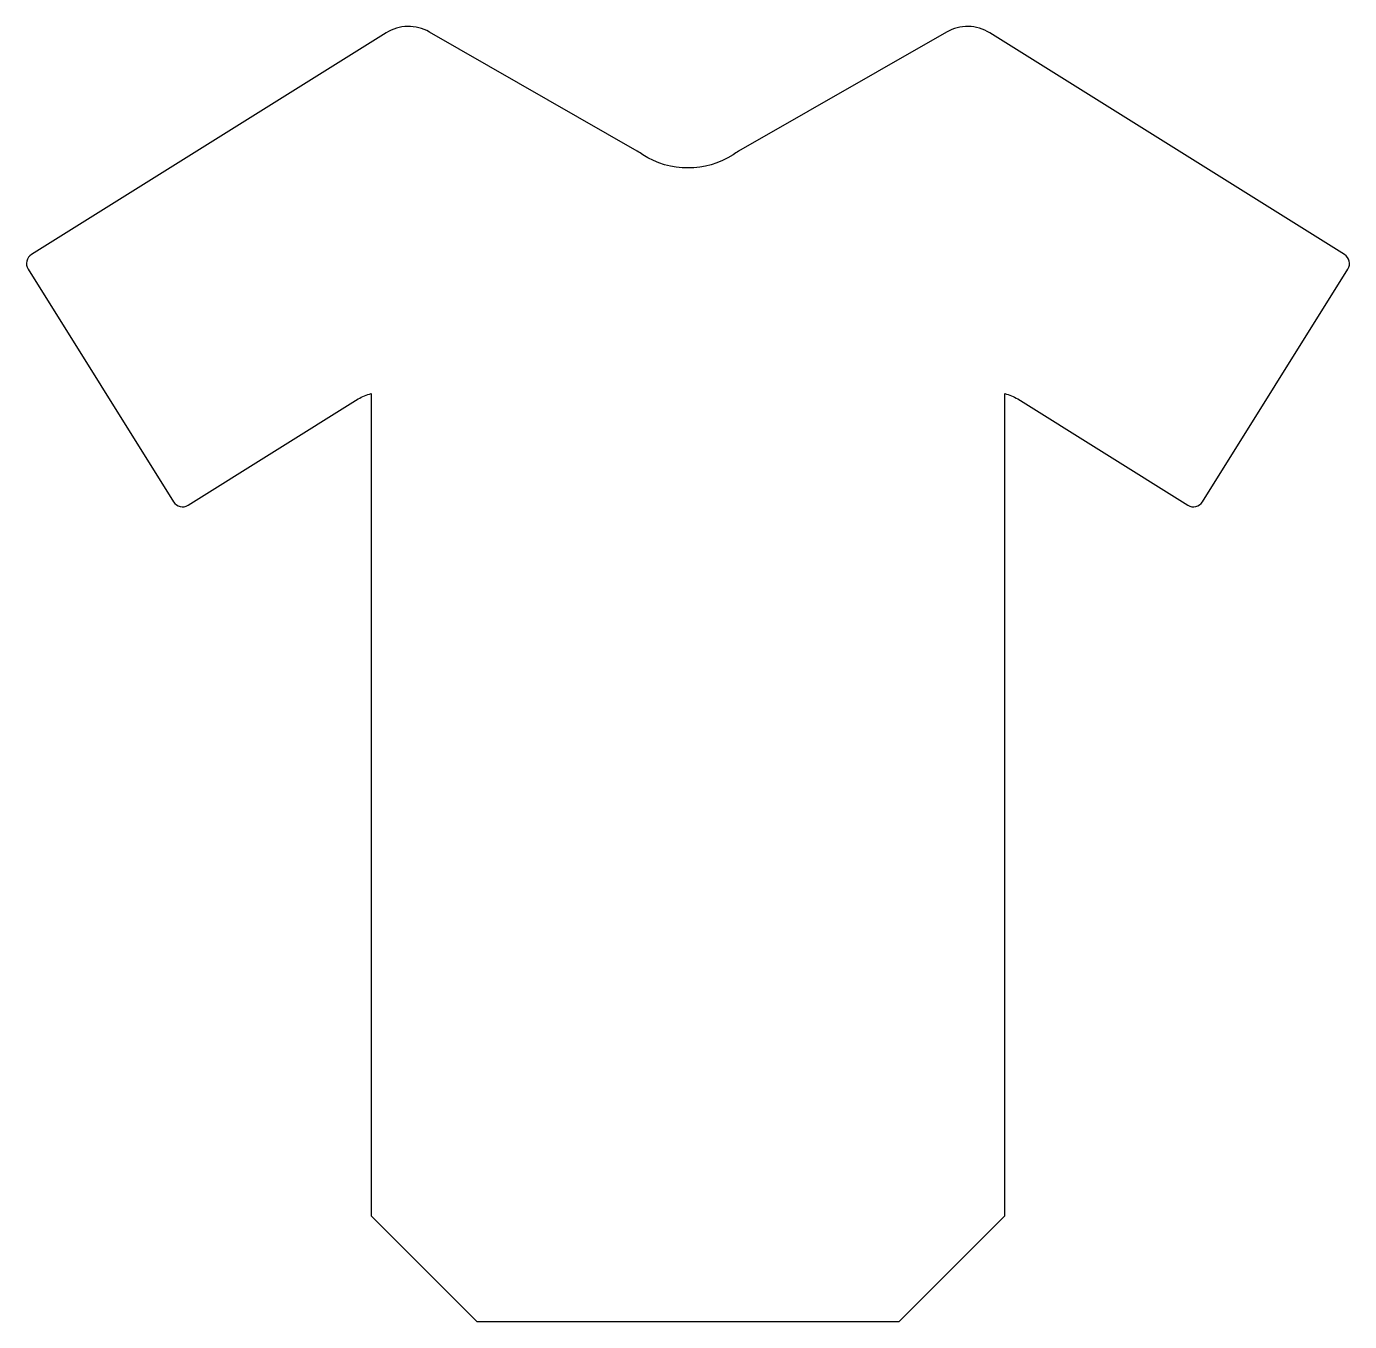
# Model space of a CAD drawing. Header units: millimetres. Extents: x -73 to 52, y -61 to 61.
import ezdxf

# ---------------------------------------------------------------- set-up
doc = ezdxf.new("R2010")
doc.units = ezdxf.units.MM

msp = doc.modelspace()

# ---------------------------------------------------------------- linework, layer by layer
msp.add_lwpolyline([(-15.04, 49.33), (-34.73, 60.62, 0.276486), (-38.84, 60.54), (-72.42, 39.55, 0.414214), (-72.74, 38.17), (-58.96, 16.12, 0.414214), (-57.59, 15.8), (-41.47, 25.87, -0.083478), (-40.25, 26.38), (-40.25, -51.5), (-30.25, -61.5), (9.75, -61.5), (19.75, -51.5), (19.75, 26.38, -0.083478), (20.98, 25.87), (37.1, 15.8, 0.414214), (38.48, 16.12), (52.26, 38.17, 0.414214), (51.94, 39.54), (18.34, 60.54, 0.275753), (14.24, 60.61), (-5.45, 49.33, 0.038651), (-5.96, 48.98, -0.287599), (-14.53, 48.98, 0.038969)], format="xyb", close=True)

doc.saveas('drawing.dxf')
